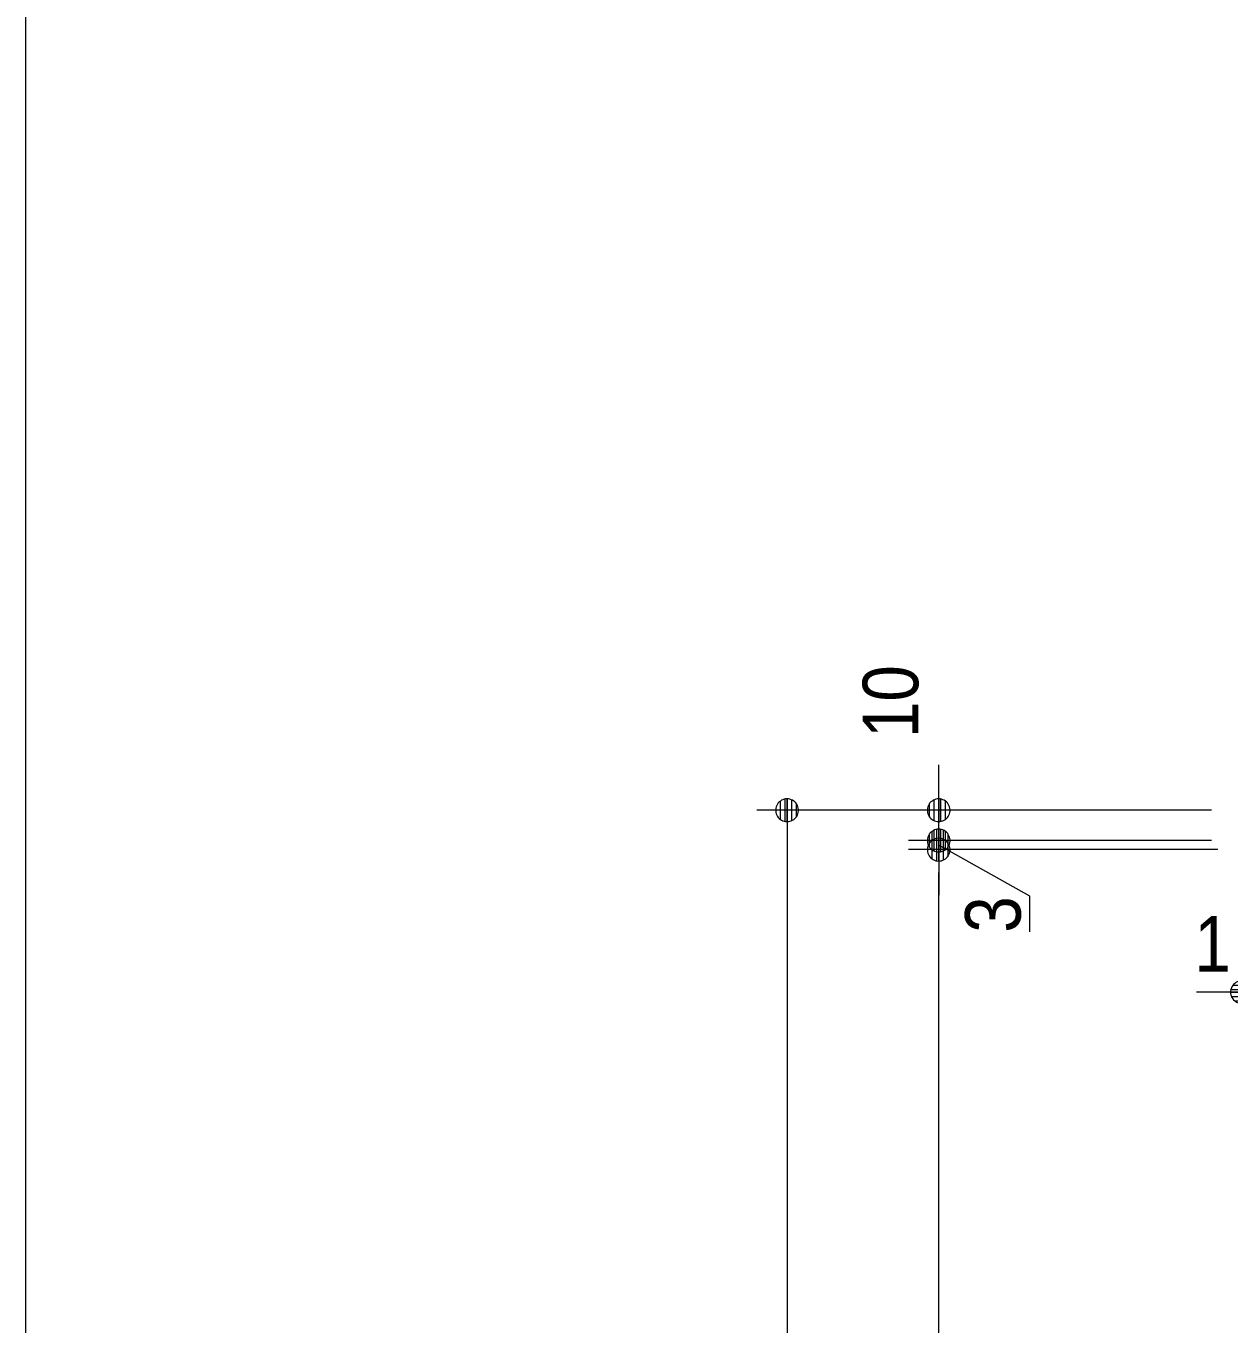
# Model space of a CAD drawing. Units: millimetres, scale not verified. Extents: x -3031 to 3031, y -1522 to 1522.
# Drawn here: x -2893.8 to -2497, y -249.5 to 178.7 of the extents above; entities that cross this region are included whole.
import ezdxf
from ezdxf.enums import TextEntityAlignment as Align

# ---------------------------------------------------------------- set-up
doc = ezdxf.new("R2010")
doc.units = ezdxf.units.MM
doc.header["$LTSCALE"] = 10
for name, color, linetype, lineweight in [('0-0_1図面枠', 7, 'Continuous', 9), ('0-2_2寸法-2', 7, 'Continuous', 9), ('0-3_0', 7, 'Continuous', 9), ('0-4_2寸法-1', 7, 'Continuous', 9)]:
    doc.layers.add(name, color=color, linetype=linetype, lineweight=lineweight)
doc.styles.add('ＭＳ Ｐゴシック', font='')
doc.styles.get('ＭＳ Ｐゴシック').set_extended_font_data('MS PGothic')

# ---------------------------------------------------------------- blocks, each defined once
blk = doc.blocks.new('グループ-2')
at = {"layer": '0-0_1図面枠'}
blk.add_lwpolyline([(-20000, 13850), (20000, 13850), (20000, -13850), (-20000, -13850)], close=True, dxfattribs=at)
blk = doc.blocks.new('図面枠')
at = {"layer": '0-0_1図面枠'}
blk.add_blockref('グループ-2', (0, 0), dxfattribs=at)
blk = doc.blocks.new('_Dot')
at = {"layer": '0-3_0'}
for p, q in [((-5, 0), (-10, 0)), ((4.89, 1), (-4.89, 1)), ((3.99, 3), (-3.99, 3)), ((4.58, -1.99), (-4.58, -1.99)), ((3, -3.99), (-3, -3.99))]:
    blk.add_line(p, q, dxfattribs=at)
for points in [[(5, 0), (4.96, 0.63), (4.84, 1.24), (4.65, 1.84), (4.38, 2.41), (4.05, 2.94), (3.64, 3.42), (3.19, 3.85), (2.68, 4.22), (2.13, 4.52), (1.55, 4.76), (0.94, 4.91), (0.31, 4.99), (-0.31, 4.99), (-0.94, 4.91), (-1.55, 4.76), (-2.13, 4.52), (-2.68, 4.22), (-3.19, 3.85), (-3.64, 3.42), (-4.05, 2.94), (-4.38, 2.41), (-4.65, 1.84), (-4.84, 1.24), (-4.96, 0.63), (-5, 0), (0, 0)], [(-5, 0), (-4.96, -0.63), (-4.84, -1.24), (-4.65, -1.84), (-4.38, -2.41), (-4.05, -2.94), (-3.64, -3.42), (-3.19, -3.85), (-2.68, -4.22), (-2.13, -4.52), (-1.55, -4.76), (-0.94, -4.91), (-0.31, -4.99), (0.31, -4.99), (0.94, -4.91), (1.55, -4.76), (2.13, -4.52), (2.68, -4.22), (3.19, -3.85), (3.64, -3.42), (4.05, -2.94), (4.38, -2.41), (4.65, -1.84), (4.84, -1.24), (4.96, -0.63), (5, 0), (0, 0)]]:
    blk.add_lwpolyline(points, close=True, dxfattribs=at)

msp = doc.modelspace()

# ---------------------------------------------------------------- linework, layer by layer
at = {"layer": '0-2_2寸法-2'}
for p, q in [((-2592.75, -72.5), (-2592.75, -64.99)), ((-2592.75, -82.5), (-2592.75, -74.99)), ((-2502.75, -80), (-2602.75, -80)), ((-2592.75, -90), (-2592.75, -80)), ((-2502.75, -90), (-2602.75, -90)), ((-2502.75, -90), (-2602.75, -90)), ((-2500.75, -93), (-2602.75, -93)), ((-2592.75, -90), (-2592.75, -93)), ((-2592.75, -97.5), (-2592.75, -105.01)), ((-2592.75, -100.5), (-2592.75, -108.01)), ((-2500.25, -140), (-2507.76, -140))]:
    msp.add_line(p, q, dxfattribs=at)
msp.add_lwpolyline([(-2562.75, -120.13), (-2562.75, -108.33), (-2592.75, -91.5)], dxfattribs=at)
at = {"layer": '0-4_2寸法-1'}
for p, q in [((-2602.75, -80), (-2652.75, -80)), ((-2642.75, -87.5), (-2642.75, -892.5)), ((-2500.75, -93), (-2602.75, -93)), ((-2592.75, -857.5), (-2592.75, -100.5))]:
    msp.add_line(p, q, dxfattribs=at)

# ---------------------------------------------------------------- block references
at = {"layer": '0-0_1図面枠', "xscale": 0.1, "yscale": 0.1}
msp.add_blockref('図面枠', (-893.75, 0), dxfattribs=at)
at = {"layer": '0-2_2寸法-2', "xscale": 0.7503418, "yscale": 0.7503418}
for p, rotation in [((-2592.75, -80), 270), ((-2592.75, -90), 270), ((-2592.75, -90), 90), ((-2592.75, -93), 90)]:
    msp.add_blockref('_Dot', p, dxfattribs=dict(at, rotation=rotation))
msp.add_blockref('_Dot', (-2492.75, -140), dxfattribs=at)
at = {"layer": '0-4_2寸法-1', "xscale": 0.7503418, "yscale": 0.7503418, "rotation": 90}
for p in [(-2642.75, -80), (-2592.75, -93)]:
    msp.add_blockref('_Dot', p, dxfattribs=at)

# ---------------------------------------------------------------- texts
at = {"layer": '0-2_2寸法-2', "style": 'ＭＳ Ｐゴシック', "width": 0.9}
for s, p in [('10', (-2593.99, -56.16)), ('3', (-2560.22, -120.38))]:
    msp.add_text(s, height=18.33, rotation=90, dxfattribs=at).set_placement(p, align=Align.BOTTOM_LEFT)
msp.add_text('1', height=18.33, dxfattribs=at).set_placement((-2508.46, -138.76), align=Align.BOTTOM_LEFT)

doc.saveas('drawing.dxf')
